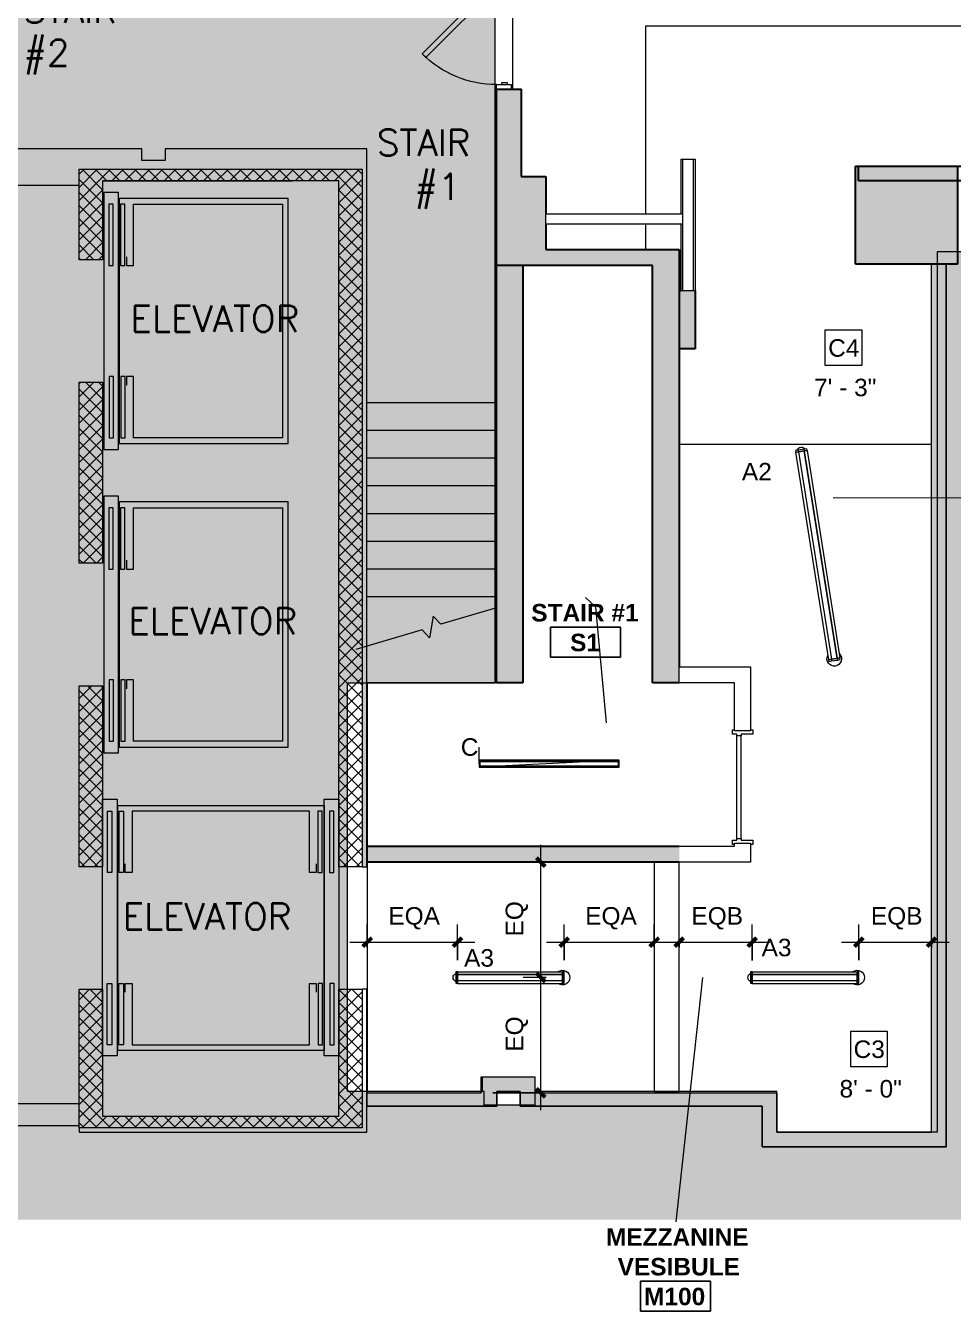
# Model space of a CAD drawing. Header units: inches. Extents: x 12065 to 13024, y -8053 to -6924.
# Drawn here: x 12224.8 to 12542.7, y -8053.2 to -7612.7 of the extents above; entities that cross this region are included whole.
import ezdxf

# ---------------------------------------------------------------- set-up
doc = ezdxf.new("R2010")
doc.units = ezdxf.units.IN
doc.header["$MEASUREMENT"] = 0
for name, color, linetype, lineweight in [('A-ANNO-DIMS', 211, 'Continuous', 9), ('A-ANNO-DIMS-64', 211, 'Continuous', 9), ('A-AREA-IDEN', 2, 'Continuous', 9), ('A-CLNG', 13, 'Continuous', 18), ('A-CLNG-IDEN', 151, 'Continuous', 9), ('A-COLS', 52, 'Continuous', 18), ('A-DETL-GENF', 92, 'Continuous', 9), ('A-DETL-THIN', 151, 'Continuous', 9), ('A-DOOR', 31, 'Continuous', 18), ('A-WALL', 113, 'Continuous', 9), ('A-WALL-PATT', 111, 'Continuous', 18), ('E-LITE-EQPM', 33, 'Continuous', 9), ('E-LITE-EQPM-IDEN', 33, 'Continuous', 9), ('HIDE', 7, 'Continuous', 9), ('I-WALL', 2, 'Continuous', 9), ('Mezzanine Lounge 181011_Link clean_dwg', 8, 'Continuous', 9), ('S-Cols', 250, 'Continuous', 18)]:
    doc.layers.add(name, color=color, linetype=linetype, lineweight=lineweight)
doc.styles.add('Arial', font='arial.ttf', dxfattribs={"height": 6})
doc.styles.add('romans', font='romans__.ttf', dxfattribs={"height": 9})
doc.styles.add('Swis721 Lt BT', font='swissl.ttf', dxfattribs={"height": 6})
doc.styles.add('Swis721 Lt BT_B', font='', dxfattribs={"height": 6})
doc.styles.get('Swis721 Lt BT_B').set_extended_font_data('Swis721 Lt BT', bold=True)
doc.dimstyles.new('OTJ_-_3_32__Linear__1_2__Tolerance', dxfattribs={"dimscale": 12, "dimtxt": 6.33189, "dimasz": 0.25, "dimexe": 0.5, "dimexo": 0.333333, "dimgap": 0.333333, "dimtad": 1, "dimdec": 1, "dimrnd": 0.5, "dimzin": 3, "dimdsep": 46, "dimlunit": 4, "dimtxsty": 'Swis721 Lt BT', "dimblk1": 'OBLIQUE', "dimblk2": 'OBLIQUE', "dimsah": 1, "dimcen": 0.09, "dimdle": 0.5, "dimazin": 0, "dimtfac": 1, "dimtdec": 4, "dimtix": 1, "dimtmove": 0, "dimatfit": 3, "dimfxl": 1, "dimtvp": 1, "dimfrac": 2, "dimtolj": 1, "dimtzin": 0, "dimarcsym": 2})

# ---------------------------------------------------------------- blocks, each defined once
blk = doc.blocks.new('Door - Single - Solid Door-7257929-FIRST FLOOR')
at = {"layer": 'A-DOOR', "lineweight": 9}
for p, q in [((-15.63, 2.84), (-15.63, 3.59)), ((-15.63, 3.59), (-14.13, 3.59)), ((-14.13, 3.59), (-14.13, 2.09)), ((-14.13, 2.09), (-13.63, 2.09)), ((-13.63, 0.59), (-14.13, 0.59)), ((-14.13, 0.59), (-14.13, -3.41)), ((-13.63, 2.09), (21.62, 2.09)), ((-13.63, 2.09), (-13.63, 0.59)), ((-13.63, 0.59), (21.62, 0.59)), ((21.62, 0.59), (21.62, 2.09)), ((21.62, 2.09), (22.12, 2.09)), ((22.12, 0.59), (21.62, 0.59)), ((22.12, 2.09), (22.12, 3.59)), ((22.12, 3.59), (23.62, 3.59)), ((22.12, -3.41), (22.12, 0.59)), ((23.62, 3.59), (23.62, 2.84)), ((-15.63, -3.41), (-15.63, -2.66)), ((-14.13, -3.41), (-15.63, -3.41)), ((23.62, -3.41), (22.12, -3.41)), ((23.62, -2.66), (23.62, -3.41))]:
    blk.add_line(p, q, dxfattribs=at)
blk = doc.blocks.new('Hex Pendant - 1 Cell Direct - 1 Cell Indirect - Hex Pendant - 1 Cell Direct - 1 Cell Indirect 6_-7246204-FIRST FLOOR')
at = {"layer": 'E-LITE-EQPM'}
for p, q in [((-36.56, 0.99), (-36.56, 1.98)), ((-36.56, 1.98), (-36, 1.98)), ((-36.56, -0.99), (-36.56, 0.99)), ((-36.56, 0.99), (-36, 0.99)), ((-36, 0.99), (-36, 1.99)), ((-36, 1.99), (36, 1.99)), ((-36, 1.98), (-36, 0.99)), ((-36, 0.99), (36, 0.99)), ((-36, -0.99), (-36, 0.99)), ((-36, 0.99), (36, 0.99)), ((-36, 0.99), (-36, -0.99)), ((36, 1.99), (36, 0.99)), ((36, 0.99), (36, 1.98)), ((36, 1.98), (36.56, 1.98)), ((36, 0.99), (36, -0.99)), ((36, -0.99), (36, 0.99)), ((36, 0.99), (36.56, 0.99)), ((36.56, 1.98), (36.56, 0.99)), ((36.56, 0.99), (36.56, -0.99)), ((-36.56, -1.98), (-36.56, -0.99)), ((-36.56, -0.99), (-36, -0.99)), ((-36, -1.98), (-36.56, -1.98)), ((-36, -1.99), (-36, -0.99)), ((36, -0.99), (-36, -0.99)), ((-36, -0.99), (36, -0.99)), ((-36, -0.99), (-36, -1.98)), ((-36, -1.99), (36, -1.99)), ((36, -0.99), (36, -1.99)), ((36, -1.98), (36, -0.99)), ((36, -0.99), (36.56, -0.99)), ((36.56, -1.98), (36, -1.98)), ((36.56, -0.99), (36.56, -1.98))]:
    blk.add_line(p, q, dxfattribs=at)
for centre, radius, start, end in [((-36, 0), 1.5, 112.3979, 180), ((36, 0), 2.5, 360, 125.9619), ((-36, 0), 1.5, 180, 247.6021), ((36, 0), 2.5, 234.0392, 360)]:
    blk.add_arc(centre, radius, start, end, dxfattribs=at)
blk = doc.blocks.new('Hex Pendant - 1 Cell Direct - 1 Cell Indirect - Hex Pendant - 1 Cell Direct - 1 Cell Indirect 3_-7264035-FIRST FLOOR')
at = {"layer": 'E-LITE-EQPM'}
for p, q in [((-18.56, 0.99), (-18.56, 1.98)), ((-18.56, 1.98), (-18, 1.98)), ((-18.56, -0.99), (-18.56, 0.99)), ((-18.56, 0.99), (-18, 0.99)), ((-18, 0.99), (-18, 1.99)), ((-18, 1.99), (18, 1.99)), ((-18, 1.98), (-18, 0.99)), ((-18, 0.99), (18, 0.99)), ((-18, -0.99), (-18, 0.99)), ((-18, 0.99), (18, 0.99)), ((-18, 0.99), (-18, -0.99)), ((18, 1.99), (18, 0.99)), ((18, 0.99), (18, 1.98)), ((18, 1.98), (18.56, 1.98)), ((18, 0.99), (18, -0.99)), ((18, -0.99), (18, 0.99)), ((18, 0.99), (18.56, 0.99)), ((18.56, 1.98), (18.56, 0.99)), ((18.56, 0.99), (18.56, -0.99)), ((-18.56, -1.98), (-18.56, -0.99)), ((-18.56, -0.99), (-18, -0.99)), ((-18, -1.98), (-18.56, -1.98)), ((-18, -1.99), (-18, -0.99)), ((18, -0.99), (-18, -0.99)), ((-18, -0.99), (18, -0.99)), ((-18, -0.99), (-18, -1.98)), ((-18, -1.99), (18, -1.99)), ((18, -0.99), (18, -1.99)), ((18, -1.98), (18, -0.99)), ((18, -0.99), (18.56, -0.99)), ((18.56, -1.98), (18, -1.98)), ((18.56, -0.99), (18.56, -1.98))]:
    blk.add_line(p, q, dxfattribs=at)
for centre, radius, start, end in [((-18, 0), 1.5, 112.3979, 180), ((18, 0), 2.5, 360, 125.9619), ((-18, 0), 1.5, 180, 247.6021), ((18, 0), 2.5, 234.0392, 360)]:
    blk.add_arc(centre, radius, start, end, dxfattribs=at)
blk = doc.blocks.new('RECESSED_Cooper_NeoRay_Straight_Narrow_22DR - K_48_ STRIP LIGHT-V1-FIRST FLOOR')
at = {"layer": 'E-LITE-EQPM'}
for p, q in [((1.19, 24), (-1.19, -24)), ((-1.19, -24), (-1.19, 24)), ((-1.19, 24), (1.19, 24)), ((-1.19, 23.75), (-0.84, 23.75)), ((-1.19, 23.75), (-1.19, -23.75)), ((-0.84, 23.75), (0.84, 23.75)), ((-0.84, 23.75), (-0.84, -23.75)), ((-0.84, -23.75), (-0.84, 23.75)), ((0.84, -23.75), (0.84, 23.75)), ((0.84, 23.75), (1.19, 23.75)), ((0.84, 23.75), (0.84, -23.75)), ((1.19, 24), (1.19, -24)), ((1.19, 23.75), (1.19, -23.75)), ((-0.84, -23.75), (-1.19, -23.75)), ((1.19, -24), (-1.19, -24)), ((0.84, -23.75), (-0.84, -23.75)), ((1.19, -23.75), (0.84, -23.75))]:
    blk.add_line(p, q, dxfattribs=at)
blk = doc.blocks.new('Columns 1 - Columns 1-7247276-FIRST FLOOR')
at = {"layer": 'A-COLS', "lineweight": 9}
blk.add_hatch(color=7, dxfattribs=at).paths.add_polyline_path([(12544.09, -7694.35), (12544.09, -7660.85), (12509.09, -7660.85), (12509.09, -7694.35), (12535.21, -7694.35)], flags=0)
at = {"layer": 'A-COLS', "color": 8, "lineweight": 30}
for p, q in [((12509.09, -7694.35), (12509.09, -7660.85)), ((12509.09, -7660.85), (12544.09, -7660.85)), ((12544.09, -7660.85), (12544.09, -7694.35)), ((12544.09, -7694.35), (12509.09, -7694.35))]:
    blk.add_line(p, q, dxfattribs=at)
blk = doc.blocks.new('Mezzanine Lounge 181011_Link clean_dwg__U321-7260098-FIRST FLOOR')
at = {"layer": 'S-Cols'}
blk.add_line((37.5, 0), (39, 0), dxfattribs=at)
at = {"layer": 'S-Cols', "flags": 128}
for points in [[(1.5, 5), (2.74, 3.76), (28.19, 29.22), (26.96, 30.46)], [(1.5, 0), (0, 0), (0, 5), (1.5, 5)], [(1.5, 1.25), (2.12, 1.25), (2.12, 3.25), (1.5, 3.25)], [(37.5, 1.25), (36.88, 1.25), (36.88, 3.25), (37.5, 3.25)]]:
    blk.add_lwpolyline(points, close=True, dxfattribs=at)
blk.add_lwpolyline([(39, 5), (37.5, 5), (37.5, 0)], dxfattribs=at)
at = {"layer": 'S-Cols'}
blk.add_arc((1.5, 5), 36, 0, 45, dxfattribs=at)
blk = doc.blocks.new('Mezzanine Lounge 181011_Link clean_dwg__U333-7260110-FIRST FLOOR')
at = {"layer": 'A-WALL-PATT'}
blk.add_hatch(color=250, dxfattribs=at).paths.add_polyline_path([(404.52, -7.5), (404.52, 0), (226.77, 0), (226.77, -7.5)], flags=0)
at = {"layer": 'S-Cols', "flags": 128}
blk.add_lwpolyline([(226.77, -7.5), (404.52, -7.5), (404.52, 0), (226.77, 0)], dxfattribs=at)
blk = doc.blocks.new('Mezzanine Lounge 181011_Link clean_dwg-7172934-FIRST FLOOR')
at = {"layer": 'S-Cols'}
for points in [[(12340.1, -7900.87), (12341.69, -7900.87), (12341.61, -7654.85), (12272.61, -7654.87), (12272.61, -7658.87), (12264.61, -7658.87), (12264.61, -7654.87), (12117.11, -7654.87), (12117.11, -7729.1), (12065.36, -7729.1), (12065.36, -7737.1), (12155.09, -7737.1), (12155.09, -7667.35), (12243.11, -7667.35), (12243.11, -7661.85), (12340.1, -7661.85), (12340.1, -7900.87)], [(12535.21, -7996.89), (12540.21, -7996.89), (12540.21, -7694.35), (12535.21, -7694.35), (12535.21, -7991.89), (12482.21, -7991.89), (12482.21, -7978.35), (12399.21, -7978.35), (12399.21, -7972.89), (12381.21, -7972.89), (12381.21, -7977.89), (12380.85, -7977.89), (12380.85, -7978.35), (12341.85, -7978.35), (12341.85, -7977.89), (12341.71, -7977.89), (12341.71, -7982.89), (12386.21, -7982.89), (12386.21, -7977.89), (12394.21, -7977.89), (12394.21, -7982.89), (12477.21, -7982.89), (12477.21, -7996.89), (12487, -7996.89)]]:
    blk.add_hatch(color=256, dxfattribs=at).paths.add_polyline_path(points, flags=0)
for p, q in [((12243.11, -7663.57), (12244.83, -7661.85)), ((12243.11, -7668.06), (12249.32, -7661.85)), ((12243.11, -7672.55), (12253.81, -7661.85)), ((12251.11, -7673.34), (12243.11, -7665.34)), ((12251.11, -7668.85), (12244.11, -7661.85)), ((12252.6, -7665.85), (12248.6, -7661.85)), ((12257.09, -7665.85), (12253.09, -7661.85)), ((12254.3, -7665.85), (12258.3, -7661.85)), ((12261.58, -7665.85), (12257.58, -7661.85)), ((12258.79, -7665.85), (12262.79, -7661.85)), ((12266.07, -7665.85), (12262.07, -7661.85)), ((12263.28, -7665.85), (12267.28, -7661.85)), ((12270.56, -7665.85), (12266.56, -7661.85)), ((12267.77, -7665.85), (12271.77, -7661.85)), ((12275.05, -7665.85), (12271.05, -7661.85)), ((12272.26, -7665.85), (12276.26, -7661.85)), ((12279.54, -7665.85), (12275.54, -7661.85)), ((12276.75, -7665.85), (12280.75, -7661.85)), ((12284.03, -7665.85), (12280.03, -7661.85)), ((12281.24, -7665.85), (12285.24, -7661.85)), ((12288.52, -7665.85), (12284.52, -7661.85)), ((12285.73, -7665.85), (12289.73, -7661.85)), ((12293.01, -7665.85), (12289.01, -7661.85)), ((12290.22, -7665.85), (12294.22, -7661.85)), ((12297.5, -7665.85), (12293.5, -7661.85)), ((12294.71, -7665.85), (12298.71, -7661.85)), ((12301.99, -7665.85), (12297.99, -7661.85)), ((12299.2, -7665.85), (12303.2, -7661.85)), ((12306.48, -7665.85), (12302.48, -7661.85)), ((12303.69, -7665.85), (12307.69, -7661.85)), ((12310.97, -7665.85), (12306.97, -7661.85)), ((12308.18, -7665.85), (12312.18, -7661.85)), ((12315.46, -7665.85), (12311.46, -7661.85)), ((12312.67, -7665.85), (12316.67, -7661.85)), ((12319.95, -7665.85), (12315.95, -7661.85)), ((12317.16, -7665.85), (12321.16, -7661.85)), ((12324.44, -7665.85), (12320.44, -7661.85)), ((12321.65, -7665.85), (12325.65, -7661.85)), ((12328.93, -7665.85), (12324.93, -7661.85)), ((12326.14, -7665.85), (12330.14, -7661.85)), ((12340.1, -7672.53), (12329.42, -7661.85)), ((12330.63, -7665.85), (12334.63, -7661.85)), ((12332.1, -7668.87), (12339.12, -7661.85)), ((12332.1, -7673.36), (12340.1, -7665.36)), ((12340.1, -7668.04), (12333.91, -7661.85)), ((12340.1, -7663.55), (12338.4, -7661.85)), ((12243.11, -7677.04), (12251.11, -7669.04)), ((12251.11, -7677.83), (12243.11, -7669.83)), ((12251.61, -7665.85), (12316.11, -7665.85)), ((12340.1, -7677.02), (12332.1, -7669.02)), ((12332.1, -7677.85), (12340.1, -7669.85)), ((12243.11, -7681.53), (12251.11, -7673.53)), ((12251.11, -7682.32), (12243.11, -7674.32)), ((12340.1, -7681.51), (12332.1, -7673.51)), ((12332.1, -7682.34), (12340.1, -7674.34)), ((12243.11, -7686.02), (12251.11, -7678.02)), ((12251.11, -7686.81), (12243.11, -7678.81)), ((12340.1, -7686), (12332.1, -7678)), ((12332.1, -7686.83), (12340.1, -7678.83)), ((12243.11, -7690.51), (12251.11, -7682.51)), ((12251.11, -7691.3), (12243.11, -7683.3)), ((12340.1, -7690.49), (12332.1, -7682.49)), ((12332.1, -7691.32), (12340.1, -7683.32)), ((12248.18, -7692.87), (12243.11, -7687.79)), ((12245.24, -7692.87), (12251.11, -7687)), ((12340.1, -7694.98), (12332.1, -7686.98)), ((12332.1, -7695.81), (12340.1, -7687.81)), ((12249.73, -7692.87), (12251.11, -7691.49)), ((12340.1, -7699.47), (12332.1, -7691.47)), ((12243.69, -7692.87), (12243.11, -7692.28)), ((12332.1, -7700.3), (12340.1, -7692.3)), ((12340.1, -7703.96), (12332.1, -7695.96)), ((12332.1, -7704.79), (12340.1, -7696.79)), ((12340.1, -7708.45), (12332.1, -7700.45)), ((12332.1, -7709.28), (12340.1, -7701.28)), ((12340.1, -7712.94), (12332.1, -7704.94)), ((12332.1, -7713.77), (12340.1, -7705.77)), ((12340.1, -7717.43), (12332.1, -7709.43)), ((12332.1, -7718.26), (12340.1, -7710.26)), ((12340.1, -7721.92), (12332.1, -7713.92)), ((12332.1, -7722.75), (12340.1, -7714.75)), ((12340.1, -7726.41), (12332.1, -7718.41)), ((12332.1, -7727.24), (12340.1, -7719.24)), ((12340.1, -7730.9), (12332.1, -7722.9)), ((12332.1, -7731.73), (12340.1, -7723.73)), ((12340.1, -7735.39), (12332.1, -7727.39)), ((12332.1, -7736.22), (12340.1, -7728.22)), ((12340.1, -7739.88), (12332.1, -7731.88)), ((12243.11, -7735.41), (12243.65, -7734.87)), ((12243.11, -7739.9), (12248.14, -7734.87)), ((12251.11, -7740.69), (12245.28, -7734.87)), ((12251.11, -7736.2), (12249.77, -7734.87)), ((12332.1, -7740.71), (12340.1, -7732.71)), ((12243.11, -7744.39), (12251.11, -7736.39)), ((12251.11, -7745.18), (12243.11, -7737.18)), ((12340.1, -7744.37), (12332.1, -7736.37)), ((12332.1, -7745.2), (12340.1, -7737.2)), ((12243.11, -7748.88), (12251.11, -7740.88)), ((12251.11, -7749.67), (12243.11, -7741.67)), ((12340.1, -7748.86), (12332.1, -7740.86)), ((12332.1, -7749.69), (12340.1, -7741.69)), ((12386.07, -7741.89), (12341.61, -7741.89)), ((12243.11, -7753.37), (12251.11, -7745.37)), ((12251.11, -7754.16), (12243.11, -7746.16)), ((12340.1, -7753.35), (12332.1, -7745.35)), ((12332.1, -7754.18), (12340.1, -7746.18)), ((12243.11, -7757.86), (12251.11, -7749.86)), ((12251.11, -7758.65), (12243.11, -7750.65)), ((12340.1, -7757.84), (12332.1, -7749.84)), ((12332.1, -7758.67), (12340.1, -7750.67)), ((12386.07, -7751.39), (12341.61, -7751.39)), ((12243.11, -7762.35), (12251.11, -7754.35)), ((12251.11, -7763.14), (12243.11, -7755.14)), ((12340.1, -7762.33), (12332.1, -7754.33)), ((12332.1, -7763.16), (12340.1, -7755.16)), ((12243.11, -7766.84), (12251.11, -7758.84)), ((12251.11, -7767.63), (12243.11, -7759.63)), ((12340.1, -7766.82), (12332.1, -7758.82)), ((12332.1, -7767.65), (12340.1, -7759.65)), ((12386.07, -7760.89), (12341.61, -7760.89)), ((12243.11, -7771.33), (12251.11, -7763.33)), ((12251.11, -7772.12), (12243.11, -7764.12)), ((12340.1, -7771.31), (12332.1, -7763.31)), ((12332.1, -7772.14), (12340.1, -7764.14)), ((12243.11, -7775.82), (12251.11, -7767.82)), ((12251.11, -7776.61), (12243.11, -7768.61)), ((12340.1, -7775.8), (12332.1, -7767.8)), ((12332.1, -7776.63), (12340.1, -7768.63)), ((12386.07, -7770.39), (12341.61, -7770.39)), ((12243.11, -7780.31), (12251.11, -7772.31)), ((12251.11, -7781.1), (12243.11, -7773.1)), ((12340.1, -7780.29), (12332.1, -7772.29)), ((12332.1, -7781.12), (12340.1, -7773.12)), ((12243.11, -7784.8), (12251.11, -7776.8)), ((12251.11, -7785.59), (12243.11, -7777.59)), ((12340.1, -7784.78), (12332.1, -7776.78)), ((12332.1, -7785.61), (12340.1, -7777.61)), ((12386.07, -7779.89), (12341.61, -7779.89)), ((12243.11, -7789.29), (12251.11, -7781.29)), ((12251.11, -7790.08), (12243.11, -7782.08)), ((12340.1, -7789.27), (12332.1, -7781.27)), ((12332.1, -7790.1), (12340.1, -7782.1)), ((12243.11, -7793.78), (12251.11, -7785.78)), ((12251.11, -7794.57), (12243.11, -7786.57)), ((12340.1, -7793.76), (12332.1, -7785.76)), ((12332.1, -7794.59), (12340.1, -7786.59)), ((12248.91, -7796.87), (12243.11, -7791.06)), ((12244.51, -7796.87), (12251.11, -7790.27)), ((12340.1, -7798.25), (12332.1, -7790.25)), ((12332.1, -7799.08), (12340.1, -7791.08)), ((12386.07, -7789.39), (12341.61, -7789.39)), ((12244.42, -7796.87), (12243.11, -7795.55)), ((12249, -7796.87), (12251.11, -7794.76)), ((12340.1, -7802.74), (12332.1, -7794.74)), ((12332.1, -7803.57), (12340.1, -7795.57)), ((12340.1, -7807.23), (12332.1, -7799.23)), ((12332.1, -7808.06), (12340.1, -7800.06)), ((12386.07, -7798.89), (12341.61, -7798.89)), ((12340.1, -7811.72), (12332.1, -7803.72)), ((12332.1, -7812.55), (12340.1, -7804.55)), ((12340.1, -7816.21), (12332.1, -7808.21)), ((12332.1, -7817.04), (12340.1, -7809.04)), ((12386.07, -7808.39), (12341.61, -7808.39)), ((12340.1, -7820.7), (12332.1, -7812.7)), ((12332.1, -7821.53), (12340.1, -7813.53)), ((12340.1, -7825.19), (12332.1, -7817.19)), ((12332.1, -7826.02), (12340.1, -7818.02)), ((12340.1, -7829.68), (12332.1, -7821.68)), ((12332.1, -7830.51), (12340.1, -7822.51)), ((12340.1, -7834.17), (12332.1, -7826.17)), ((12332.1, -7835), (12340.1, -7827)), ((12340.1, -7838.66), (12332.1, -7830.66)), ((12332.1, -7839.49), (12340.1, -7831.49)), ((12340.1, -7843.15), (12332.1, -7835.15)), ((12332.1, -7843.98), (12340.1, -7835.98)), ((12243.11, -7843.17), (12247.41, -7838.87)), ((12243.11, -7847.66), (12251.11, -7839.66)), ((12251.11, -7848.46), (12243.11, -7840.46)), ((12251.11, -7843.97), (12246.01, -7838.87)), ((12251.11, -7839.48), (12250.5, -7838.87)), ((12340.1, -7847.64), (12332.1, -7839.64)), ((12332.1, -7848.47), (12340.1, -7840.47)), ((12243.11, -7852.15), (12251.11, -7844.15)), ((12251.11, -7852.95), (12243.11, -7844.95)), ((12340.1, -7852.13), (12332.1, -7844.13)), ((12332.1, -7852.96), (12340.1, -7844.96)), ((12243.11, -7856.64), (12251.11, -7848.64)), ((12251.11, -7857.44), (12243.11, -7849.44)), ((12340.1, -7856.62), (12332.1, -7848.62)), ((12332.1, -7857.45), (12340.1, -7849.45)), ((12243.11, -7861.13), (12251.11, -7853.13)), ((12251.11, -7861.93), (12243.11, -7853.93)), ((12340.1, -7861.12), (12332.1, -7853.12)), ((12332.1, -7861.94), (12340.1, -7853.94)), ((12243.11, -7865.62), (12251.11, -7857.62)), ((12251.11, -7866.42), (12243.11, -7858.42)), ((12340.1, -7865.61), (12332.1, -7857.61)), ((12332.1, -7866.43), (12340.1, -7858.43)), ((12243.11, -7870.11), (12251.11, -7862.11)), ((12251.11, -7870.91), (12243.11, -7862.91)), ((12340.1, -7870.1), (12332.1, -7862.1)), ((12332.1, -7870.92), (12340.1, -7862.92)), ((12243.11, -7874.6), (12251.11, -7866.6)), ((12251.11, -7875.4), (12243.11, -7867.4)), ((12340.1, -7874.59), (12332.1, -7866.59)), ((12332.1, -7875.41), (12340.1, -7867.41)), ((12243.11, -7879.09), (12251.11, -7871.09)), ((12251.11, -7879.89), (12243.11, -7871.89)), ((12340.1, -7879.08), (12332.1, -7871.08)), ((12332.1, -7879.9), (12340.1, -7871.9)), ((12243.11, -7883.58), (12251.11, -7875.58)), ((12251.11, -7884.38), (12243.11, -7876.38)), ((12340.1, -7883.57), (12332.1, -7875.57)), ((12332.1, -7884.39), (12340.1, -7876.39)), ((12243.11, -7888.07), (12251.11, -7880.07)), ((12251.11, -7888.87), (12243.11, -7880.87)), ((12340.1, -7888.06), (12332.1, -7880.06)), ((12332.1, -7888.88), (12340.1, -7880.88)), ((12243.11, -7892.56), (12251.11, -7884.56)), ((12251.11, -7893.36), (12243.11, -7885.36)), ((12340.1, -7892.55), (12332.1, -7884.55)), ((12332.1, -7893.37), (12340.1, -7885.37)), ((12243.11, -7897.05), (12251.11, -7889.05)), ((12251.11, -7897.85), (12243.11, -7889.85)), ((12340.1, -7897.04), (12332.1, -7889.04)), ((12332.1, -7897.87), (12340.1, -7889.87)), ((12249.64, -7900.87), (12243.11, -7894.34)), ((12243.78, -7900.87), (12251.11, -7893.54)), ((12339.44, -7900.87), (12332.1, -7893.53)), ((12333.59, -7900.87), (12340.1, -7894.36)), ((12245.15, -7900.87), (12243.11, -7898.83)), ((12248.27, -7900.87), (12251.11, -7898.03)), ((12334.95, -7900.87), (12332.1, -7898.02)), ((12338.08, -7900.87), (12340.1, -7898.85)), ((12243.11, -7946.45), (12246.67, -7942.89)), ((12243.11, -7950.94), (12251.11, -7942.94)), ((12251.11, -7947.24), (12246.76, -7942.89)), ((12332.1, -7947.26), (12336.47, -7942.89)), ((12340.1, -7950.92), (12332.1, -7942.92)), ((12340.1, -7946.43), (12336.56, -7942.89)), ((12251.11, -7951.73), (12243.11, -7943.73)), ((12243.11, -7955.43), (12251.11, -7947.43)), ((12332.1, -7951.75), (12340.1, -7943.75)), ((12340.1, -7955.41), (12332.1, -7947.41)), ((12251.11, -7956.22), (12243.11, -7948.22)), ((12243.11, -7959.92), (12251.11, -7951.92)), ((12332.1, -7956.24), (12340.1, -7948.24)), ((12340.1, -7959.9), (12332.1, -7951.9)), ((12251.11, -7960.71), (12243.11, -7952.71)), ((12243.11, -7964.41), (12251.11, -7956.41)), ((12332.1, -7960.73), (12340.1, -7952.73)), ((12340.1, -7964.39), (12332.1, -7956.39)), ((12251.11, -7965.2), (12243.11, -7957.2)), ((12243.11, -7968.9), (12251.11, -7960.9)), ((12332.1, -7965.22), (12340.1, -7957.22)), ((12340.1, -7968.88), (12332.1, -7960.88)), ((12251.11, -7969.69), (12243.11, -7961.69)), ((12243.11, -7973.39), (12251.11, -7965.39)), ((12332.1, -7969.71), (12340.1, -7961.71)), ((12340.1, -7973.37), (12332.1, -7965.37)), ((12251.11, -7974.18), (12243.11, -7966.18)), ((12332.1, -7974.2), (12340.1, -7966.2)), ((12243.11, -7977.88), (12251.11, -7969.88)), ((12251.11, -7978.67), (12243.11, -7970.67)), ((12340.1, -7977.86), (12332.1, -7969.86)), ((12332.1, -7978.69), (12340.1, -7970.69)), ((12243.11, -7982.37), (12251.11, -7974.37)), ((12251.11, -7983.16), (12243.11, -7975.16)), ((12340.1, -7982.35), (12332.1, -7974.35)), ((12332.1, -7983.18), (12340.1, -7975.18)), ((12243.11, -7986.86), (12251.11, -7978.86)), ((12253.81, -7990.35), (12243.11, -7979.65)), ((12329.42, -7990.35), (12340.1, -7979.67)), ((12340.1, -7986.84), (12332.1, -7978.84)), ((12249.32, -7990.35), (12243.11, -7984.14)), ((12244.11, -7990.35), (12251.11, -7983.35)), ((12248.6, -7990.35), (12252.6, -7986.35)), ((12253.09, -7990.35), (12257.09, -7986.35)), ((12258.3, -7990.35), (12254.3, -7986.35)), ((12257.58, -7990.35), (12261.58, -7986.35)), ((12262.79, -7990.35), (12258.79, -7986.35)), ((12262.07, -7990.35), (12266.07, -7986.35)), ((12267.28, -7990.35), (12263.28, -7986.35)), ((12266.56, -7990.35), (12270.56, -7986.35)), ((12271.77, -7990.35), (12267.77, -7986.35)), ((12271.05, -7990.35), (12275.05, -7986.35)), ((12276.26, -7990.35), (12272.26, -7986.35)), ((12275.54, -7990.35), (12279.54, -7986.35)), ((12280.75, -7990.35), (12276.75, -7986.35)), ((12280.03, -7990.35), (12284.03, -7986.35)), ((12285.24, -7990.35), (12281.24, -7986.35)), ((12284.52, -7990.35), (12288.52, -7986.35)), ((12289.73, -7990.35), (12285.73, -7986.35)), ((12289.01, -7990.35), (12293.01, -7986.35)), ((12294.22, -7990.35), (12290.22, -7986.35)), ((12293.5, -7990.35), (12297.5, -7986.35)), ((12298.71, -7990.35), (12294.71, -7986.35)), ((12297.99, -7990.35), (12301.99, -7986.35)), ((12303.2, -7990.35), (12299.2, -7986.35)), ((12302.48, -7990.35), (12306.48, -7986.35)), ((12307.69, -7990.35), (12303.69, -7986.35)), ((12306.97, -7990.35), (12310.97, -7986.35)), ((12312.18, -7990.35), (12308.18, -7986.35)), ((12311.46, -7990.35), (12315.46, -7986.35)), ((12316.67, -7990.35), (12312.67, -7986.35)), ((12315.95, -7990.35), (12319.95, -7986.35)), ((12321.16, -7990.35), (12317.16, -7986.35)), ((12320.44, -7990.35), (12324.44, -7986.35)), ((12325.65, -7990.35), (12321.65, -7986.35)), ((12324.93, -7990.35), (12328.93, -7986.35)), ((12330.14, -7990.35), (12326.14, -7986.35)), ((12334.63, -7990.35), (12330.63, -7986.35)), ((12339.12, -7990.35), (12332.1, -7983.33)), ((12333.91, -7990.35), (12340.1, -7984.16)), ((12244.83, -7990.35), (12243.11, -7988.63)), ((12338.4, -7990.35), (12340.1, -7988.65))]:
    blk.add_line(p, q, dxfattribs=at)
at = {"layer": 'S-Cols', "flags": 128}
for points in [[(12065.36, -7737.1), (12155.09, -7737.1), (12155.09, -7667.35), (12243.11, -7667.35), (12243.11, -7661.85), (12340.1, -7661.85), (12340.1, -7900.87), (12341.69, -7900.87), (12341.69, -7654.85), (12272.61, -7654.85), (12272.61, -7658.87), (12264.61, -7658.87), (12264.61, -7654.87), (12117.11, -7654.87), (12117.11, -7729.1), (12065.36, -7729.1)], [(12065.36, -7737.1), (12155.09, -7737.1), (12155.09, -7667.35), (12243.11, -7667.35), (12243.11, -7661.85), (12340.1, -7661.85), (12340.1, -7900.87), (12341.69, -7900.87), (12341.69, -7654.85), (12272.61, -7654.85), (12272.61, -7658.87), (12264.61, -7658.87), (12264.61, -7654.87), (12117.11, -7654.87), (12117.11, -7729.1), (12065.36, -7729.1)], [(12340.12, -7900.87), (12332.1, -7900.87), (12332.1, -7665.85), (12251.11, -7665.85), (12251.11, -7692.87), (12243.11, -7692.87), (12243.11, -7661.85), (12340.1, -7661.85), (12340.1, -7900.87)], [(12259.36, -7691.87), (12259.36, -7694.87), (12261.73, -7694.87), (12261.73, -7673.87), (12312.73, -7673.87), (12312.73, -7753.87), (12261.73, -7753.87), (12261.73, -7732.87), (12259.36, -7732.87), (12259.36, -7735.87)], [(12540.21, -7694.35), (12540.21, -7996.89), (12477.21, -7996.89), (12477.21, -7982.89), (12394.21, -7982.89), (12394.21, -7977.89), (12386.21, -7977.89), (12386.21, -7982.89), (12341.71, -7982.89), (12341.71, -7977.89), (12341.85, -7977.89)], [(12341.85, -7977.89), (12341.71, -7977.89), (12341.71, -7982.89), (12386.21, -7982.89), (12386.21, -7977.89), (12394.21, -7977.89), (12394.21, -7982.89), (12477.21, -7982.89), (12477.21, -7996.89), (12540.21, -7996.89), (12540.21, -7694.35)], [(12540.21, -7694.35), (12540.21, -7996.89), (12477.21, -7996.89), (12477.21, -7982.89), (12394.21, -7982.89), (12394.21, -7977.89), (12386.21, -7977.89), (12386.21, -7982.89), (12341.71, -7982.89), (12341.71, -7977.89), (12341.85, -7977.89)], [(12259.36, -7795.87), (12259.36, -7798.87), (12261.73, -7798.87), (12261.73, -7777.87), (12312.73, -7777.87), (12312.73, -7857.87), (12261.73, -7857.87), (12261.73, -7836.87), (12259.36, -7836.87), (12259.36, -7839.87)], [(12386.07, -7812.11), (12367.05, -7817.78), (12364.47, -7815.03), (12363.17, -7822.46), (12360.59, -7819.71), (12337.9, -7826.48)], [(12324.36, -7899.87), (12324.36, -7902.87), (12321.98, -7902.87), (12321.98, -7881.87), (12261.23, -7881.87), (12261.23, -7902.87), (12258.86, -7902.87), (12258.86, -7899.87)], [(12341.85, -7899.35), (12341.69, -7899.35), (12341.69, -7893.85), (12341.85, -7893.85)], [(12340.1, -7942.89), (12340.1, -7990.35), (12243.11, -7990.35), (12243.11, -7942.89), (12251.11, -7942.89), (12251.11, -7986.35), (12332.1, -7986.35), (12332.1, -7942.89), (12340.1, -7942.89), (12340.1, -7990.35), (12243.11, -7990.35), (12243.11, -7991.85), (12341.71, -7991.85), (12341.71, -7942.89), (12340.1, -7942.89), (12340.1, -7990.35), (12243.11, -7990.35)], [(12258.86, -7943.87), (12258.86, -7940.87), (12261.23, -7940.87), (12261.23, -7961.87), (12321.98, -7961.87), (12321.98, -7940.87), (12324.36, -7940.87), (12324.36, -7943.87)], [(12380.85, -7977.89), (12381.21, -7977.89), (12381.21, -7972.89)], [(12381.21, -7972.89), (12381.21, -7977.89), (12380.85, -7977.89)], [(12380.85, -7977.89), (12381.21, -7977.89), (12381.21, -7972.89)]]:
    blk.add_lwpolyline(points, dxfattribs=at)
for points in [[(12256.61, -7669.87), (12251.61, -7669.87), (12251.61, -7757.87), (12256.61, -7757.87)], [(12254.75, -7673.87), (12253.25, -7673.87), (12253.25, -7694.87), (12254.75, -7694.87)], [(12314.73, -7671.87), (12256.86, -7671.87), (12256.86, -7755.87), (12314.73, -7755.87)], [(12258.75, -7673.87), (12257.25, -7673.87), (12257.25, -7694.87), (12258.75, -7694.87)], [(12243.11, -7796.87), (12243.11, -7734.87), (12251.11, -7734.87), (12251.11, -7796.87)], [(12254.83, -7732.87), (12253.33, -7732.87), (12253.33, -7753.87), (12254.83, -7753.87)], [(12258.83, -7732.87), (12257.33, -7732.87), (12257.33, -7753.87), (12258.83, -7753.87)], [(12256.61, -7773.87), (12251.61, -7773.87), (12251.61, -7861.87), (12256.61, -7861.87)], [(12314.73, -7775.87), (12256.86, -7775.87), (12256.86, -7859.87), (12314.73, -7859.87)], [(12254.75, -7777.87), (12253.25, -7777.87), (12253.25, -7798.87), (12254.75, -7798.87)], [(12258.75, -7777.87), (12257.25, -7777.87), (12257.25, -7798.87), (12258.75, -7798.87)], [(12254.83, -7836.87), (12253.33, -7836.87), (12253.33, -7857.87), (12254.83, -7857.87)], [(12258.83, -7836.87), (12257.33, -7836.87), (12257.33, -7857.87), (12258.83, -7857.87)], [(12243.11, -7900.87), (12243.11, -7838.87), (12251.11, -7838.87), (12251.11, -7900.87)], [(12256.11, -7965.7), (12251.11, -7965.7), (12251.11, -7877.7), (12256.11, -7877.7)], [(12327.11, -7963.87), (12256.36, -7963.87), (12256.36, -7879.87), (12327.11, -7879.87)], [(12332.1, -7965.7), (12327.1, -7965.7), (12327.1, -7877.7), (12332.1, -7877.7)], [(12254.33, -7902.87), (12252.83, -7902.87), (12252.83, -7881.87), (12254.33, -7881.87)], [(12258.33, -7902.87), (12256.83, -7902.87), (12256.83, -7881.87), (12258.33, -7881.87)], [(12324.89, -7902.87), (12326.39, -7902.87), (12326.39, -7881.87), (12324.89, -7881.87)], [(12328.89, -7902.87), (12330.39, -7902.87), (12330.39, -7881.87), (12328.89, -7881.87)], [(12254.25, -7961.87), (12252.75, -7961.87), (12252.75, -7940.87), (12254.25, -7940.87)], [(12258.25, -7961.87), (12256.75, -7961.87), (12256.75, -7940.87), (12258.25, -7940.87)], [(12324.96, -7961.87), (12326.46, -7961.87), (12326.46, -7940.87), (12324.96, -7940.87)], [(12328.97, -7961.87), (12330.47, -7961.87), (12330.47, -7940.87), (12328.97, -7940.87)]]:
    blk.add_lwpolyline(points, close=True, dxfattribs=at)
at = {"extrusion": (0, 0, -1), "zscale": -1, "rotation": 270}
blk.add_blockref('Mezzanine Lounge 181011_Link clean_dwg__U321-7260098-FIRST FLOOR', (-12391.12, -7595.35), dxfattribs=at)
blk.add_blockref('Mezzanine Lounge 181011_Link clean_dwg__U333-7260110-FIRST FLOOR', (11838.59, -7982.1))
at = {"layer": 'HIDE', "insert": (12223.96, -7602.63), "char_height": 9, "width": 43.5531, "attachment_point": 1, "line_spacing_factor": 0.983083, "style": 'romans'}
blk.add_mtext('STAIR\\P#2', dxfattribs=at)
at = {"layer": 'S-Cols', "color": 7, "char_height": 9, "attachment_point": 1, "line_spacing_factor": 0.983083, "style": 'romans'}
for s, insert, width in [('STAIR', (12345.15, -7648.21), 43.5531), ('#1', (12357.96, -7663.36), 21.3926), ('ELEVATOR', (12260.69, -7708.55), 78.2201), ('ELEVATOR', (12259.95, -7812.13), 78.2201), ('ELEVATOR', (12257.99, -7913.42), 78.2201)]:
    blk.add_mtext(s, dxfattribs=dict(at, insert=insert, width=width))
blk = doc.blocks.new('DIMBLOCK5-FIRST FLOOR')
at = {"layer": 'A-ANNO-DIMS-64'}
for p, q in [((12403.14, -7938.85), (12395.27, -7938.85)), ((12401.27, -7984.35), (12401.27, -7938.85)), ((12401.27, -7938.85), (12403.14, -7938.85)), ((12384.85, -7978.35), (12407.27, -7978.35)), ((12401.27, -7978.35), (12384.85, -7978.35))]:
    blk.add_line(p, q, dxfattribs=at)
at = {"layer": 'A-ANNO-DIMS-64', "lineweight": 50}
for p, q in [((12401.27, -7938.85), (12399.77, -7937.35)), ((12401.27, -7938.85), (12402.77, -7940.35)), ((12401.27, -7978.35), (12399.77, -7976.85)), ((12401.27, -7978.35), (12402.77, -7979.85))]:
    blk.add_line(p, q, dxfattribs=at)
at = {"layer": 'A-ANNO-DIMS-64', "color": 0, "insert": (12389.26, -7964.28), "char_height": 6, "width": 13.6286, "attachment_point": 1, "rotation": 90, "line_spacing_factor": 1.005062, "style": 'Swis721 Lt BT'}
blk.add_mtext('EQ', dxfattribs=at)
blk = doc.blocks.new('_Oblique')
at = {"color": 0, "linetype": 'ByBlock', "lineweight": -2}
blk.add_line((-0.5, -0.5), (0.5, 0.5), dxfattribs=at)
blk = doc.blocks.new('DIMBLOCK6-FIRST FLOOR')
at = {"layer": 'A-ANNO-DIMS-64'}
for p, q in [((12401.27, -7938.85), (12401.27, -7893.35)), ((12403.14, -7899.35), (12395.27, -7899.35)), ((12401.27, -7899.35), (12403.14, -7899.35)), ((12403.14, -7938.85), (12395.27, -7938.85)), ((12401.27, -7938.85), (12403.14, -7938.85))]:
    blk.add_line(p, q, dxfattribs=at)
at = {"layer": 'A-ANNO-DIMS-64', "lineweight": 50}
for p, q in [((12401.27, -7899.35), (12399.77, -7897.85)), ((12401.27, -7899.35), (12402.77, -7900.85)), ((12401.27, -7938.85), (12399.77, -7937.35)), ((12401.27, -7938.85), (12402.77, -7940.35))]:
    blk.add_line(p, q, dxfattribs=at)
at = {"layer": 'A-ANNO-DIMS-64', "color": 0, "insert": (12389.26, -7924.78), "char_height": 6, "width": 13.6286, "attachment_point": 1, "rotation": 90, "line_spacing_factor": 1.005062, "style": 'Swis721 Lt BT'}
blk.add_mtext('EQ', dxfattribs=at)
blk = doc.blocks.new('DIMBLOCK7-FIRST FLOOR')
at = {"layer": 'A-ANNO-DIMS-64'}
for p, q in [((12341.85, -7928.61), (12341.85, -7920.73)), ((12372.74, -7932.86), (12372.74, -7920.73)), ((12335.85, -7926.73), (12378.74, -7926.73)), ((12341.85, -7926.73), (12341.85, -7928.61)), ((12372.74, -7926.73), (12372.74, -7932.86))]:
    blk.add_line(p, q, dxfattribs=at)
at = {"layer": 'A-ANNO-DIMS-64', "lineweight": 50}
for p, q in [((12341.85, -7926.73), (12343.35, -7925.23)), ((12372.74, -7926.73), (12374.24, -7925.23)), ((12341.85, -7926.73), (12340.35, -7928.23)), ((12372.74, -7926.73), (12371.24, -7928.23))]:
    blk.add_line(p, q, dxfattribs=at)
at = {"layer": 'A-ANNO-DIMS-64', "color": 0, "insert": (12349.05, -7914.72), "char_height": 6, "width": 19.7796, "attachment_point": 1, "line_spacing_factor": 1.005062, "style": 'Swis721 Lt BT'}
blk.add_mtext('EQA', dxfattribs=at)
blk = doc.blocks.new('Room Tag - Room Name and Number-3379422-FIRST FLOOR')
at = {"layer": 'A-AREA-IDEN'}
for p, q in [((-0.1881, -0.1636), (-0.1881, -0.0018)), ((-0.1881, -0.0018), (0.1869, -0.0018)), ((0.1869, -0.0018), (-0.1881, -0.0018)), ((-0.1881, -0.0018), (-0.1881, -0.1636)), ((0.1869, -0.0018), (0.1869, -0.1636)), ((0.1869, -0.1636), (0.1869, -0.0018)), ((0.1869, -0.1636), (-0.1881, -0.1636)), ((-0.1881, -0.1636), (0.1869, -0.1636))]:
    blk.add_line(p, q, dxfattribs=at)
blk = doc.blocks.new('DIMBLOCK23-FIRST FLOOR')
at = {"layer": 'A-ANNO-DIMS-64'}
for p, q in [((12409.3, -7932.86), (12409.3, -7920.73)), ((12440.19, -7928.61), (12440.19, -7920.73)), ((12403.3, -7926.73), (12446.19, -7926.73)), ((12409.3, -7926.73), (12409.3, -7932.86)), ((12440.19, -7926.73), (12440.19, -7928.61))]:
    blk.add_line(p, q, dxfattribs=at)
at = {"layer": 'A-ANNO-DIMS-64', "lineweight": 50}
for p, q in [((12409.3, -7926.73), (12410.8, -7925.23)), ((12440.19, -7926.73), (12441.69, -7925.23)), ((12409.3, -7926.73), (12407.8, -7928.23)), ((12440.19, -7926.73), (12438.69, -7928.23))]:
    blk.add_line(p, q, dxfattribs=at)
at = {"layer": 'A-ANNO-DIMS-64', "color": 0, "insert": (12416.5, -7914.72), "char_height": 6, "width": 19.7796, "attachment_point": 1, "line_spacing_factor": 1.005062, "style": 'Swis721 Lt BT'}
blk.add_mtext('EQA', dxfattribs=at)
blk = doc.blocks.new('DIMBLOCK24-FIRST FLOOR')
at = {"layer": 'A-ANNO-DIMS-64'}
for p, q in [((12448.75, -7928.61), (12448.75, -7920.73)), ((12473.74, -7933), (12473.74, -7920.73)), ((12442.75, -7926.73), (12479.74, -7926.73)), ((12448.75, -7926.73), (12448.75, -7928.61)), ((12473.74, -7926.73), (12473.74, -7933))]:
    blk.add_line(p, q, dxfattribs=at)
at = {"layer": 'A-ANNO-DIMS-64', "lineweight": 50}
for p, q in [((12448.75, -7926.73), (12450.25, -7925.23)), ((12473.74, -7926.73), (12475.24, -7925.23)), ((12448.75, -7926.73), (12447.25, -7928.23)), ((12473.74, -7926.73), (12472.24, -7928.23))]:
    blk.add_line(p, q, dxfattribs=at)
at = {"layer": 'A-ANNO-DIMS-64', "color": 0, "insert": (12452.9, -7914.72), "char_height": 6, "width": 20.0208, "attachment_point": 1, "line_spacing_factor": 1.005062, "style": 'Swis721 Lt BT'}
blk.add_mtext('EQB', dxfattribs=at)
blk = doc.blocks.new('DIMBLOCK25-FIRST FLOOR')
at = {"layer": 'A-ANNO-DIMS-64'}
for p, q in [((12510.3, -7932.86), (12510.3, -7920.73)), ((12535.21, -7928.61), (12535.21, -7920.73)), ((12504.3, -7926.73), (12541.21, -7926.73)), ((12510.3, -7926.73), (12510.3, -7932.86)), ((12535.21, -7926.73), (12535.21, -7928.61))]:
    blk.add_line(p, q, dxfattribs=at)
at = {"layer": 'A-ANNO-DIMS-64', "lineweight": 50}
for p, q in [((12510.3, -7926.73), (12511.8, -7925.23)), ((12535.21, -7926.73), (12536.71, -7925.23)), ((12510.3, -7926.73), (12508.8, -7928.23)), ((12535.21, -7926.73), (12533.71, -7928.23))]:
    blk.add_line(p, q, dxfattribs=at)
at = {"layer": 'A-ANNO-DIMS-64', "color": 0, "insert": (12514.41, -7914.72), "char_height": 6, "width": 20.0208, "attachment_point": 1, "line_spacing_factor": 1.005062, "style": 'Swis721 Lt BT'}
blk.add_mtext('EQB', dxfattribs=at)

msp = doc.modelspace()

# ---------------------------------------------------------------- hatches: boundary and pattern name
at = {"layer": 'A-DETL-GENF'}
h = msp.add_hatch(color=9, dxfattribs=at)
h.paths.add_polyline_path([(12281.49, -8021.81), (12918.63, -8021.81), (12918.63, -7688.37), (12805.73, -7688.37), (12805.72, -7694.15), (12800.72, -7694.14), (12801.11, -7552.04), (12918.63, -7552.04), (12918.63, -7476.64), (12765.09, -7476.64), (12765.09, -7480.39), (12759.09, -7480.39), (12759.09, -7518.89), (12765.09, -7518.89), (12765.09, -7706.28), (12759.09, -7706.28), (12759.09, -7690.14), (12544.09, -7690.14), (12544.09, -7694.35), (12540.21, -7694.35), (12540.21, -7996.89), (12477.21, -7996.89), (12477.21, -7982.89), (12394.21, -7982.89), (12394.21, -7982.55), (12386.21, -7982.55), (12386.21, -7982.89), (12341.71, -7982.89), (12341.71, -7977.89), (12335.11, -7977.89), (12335.11, -7837.85), (12340.1, -7837.85), (12340.1, -7661.85), (12243.11, -7661.85), (12243.11, -7667.35), (12155.09, -7667.35), (12155.09, -7737.1), (12065.36, -7737.1), (12065.36, -7982.1), (12243.11, -7982.1), (12243.11, -7989.6), (12065.36, -7989.6), (12065.36, -8021.81), (12243.11, -8021.81)], flags=0)
h.paths.add_polyline_path([(12448.75, -7978.35), (12482.21, -7978.35), (12482.21, -7977.89), (12399.21, -7977.89), (12399.21, -7978.35), (12440.19, -7978.35)], flags=0)
h.paths.add_polyline_path([(12341.85, -7978.35), (12380.85, -7978.35), (12380.85, -7977.89), (12341.85, -7977.89)], flags=0)
h.paths.add_polyline_path([(12385.66, -7837.85), (12385.66, -7595.35), (12127.12, -7595.35), (12127.12, -7599.35), (12073.12, -7599.35), (12073.12, -7611.1), (12068.12, -7611.1), (12068.12, -7599.2), (12065.36, -7599.2), (12065.36, -7672.1), (12068.12, -7672.1), (12068.12, -7650.1), (12073.12, -7650.1), (12073.12, -7680.1), (12065.36, -7680.1), (12065.36, -7729.1), (12117.11, -7729.1), (12117.11, -7654.87), (12264.61, -7654.87), (12264.61, -7658.87), (12272.61, -7658.87), (12272.61, -7654.87), (12341.61, -7654.85), (12341.69, -7837.85), (12341.85, -7837.85)], flags=0)
h.paths.add_polyline_path([(12806.09, -7684.37), (12918.63, -7684.37), (12918.63, -7557.04), (12806.09, -7557.04), (12805.74, -7684.37)], flags=0)
h.paths.add_polyline_path([(12765.09, -7468.14), (12918.63, -7468.14), (12918.61, -7220.6), (12905.59, -7220.6), (12905.59, -7220.54), (12866.59, -7220.54), (12866.59, -7220.6), (12721.59, -7220.6), (12721.59, -7468.14), (12759.09, -7468.14)], flags=0)
at = {"layer": 'A-WALL-PATT', "lineweight": 9}
for points in [[(12394.57, -7664.35), (12394.57, -7634.35), (12386.07, -7634.35), (12386.07, -7664.35), (12391.56, -7664.35)], [(12403.07, -7689.35), (12403.07, -7664.35), (12386.07, -7664.35), (12386.07, -7689.35), (12387.61, -7689.35)], [(12402.44, -7694.85), (12448.75, -7694.85), (12448.75, -7689.35), (12386.07, -7689.35), (12386.07, -7694.85), (12395.19, -7694.85)], [(12386.07, -7837.85), (12395.19, -7837.85), (12395.19, -7694.85), (12386.07, -7694.85), (12386.07, -7738.43)], [(12448.75, -7837.85), (12448.75, -7694.85), (12439.62, -7694.85), (12439.62, -7837.85)], [(12453.62, -7723.35), (12454.25, -7723.35), (12454.25, -7703.35), (12448.75, -7703.35), (12448.75, -7723.35), (12452.06, -7723.35)], [(12445.61, -7899.35), (12448.75, -7899.35), (12448.75, -7893.85), (12341.85, -7893.85), (12341.85, -7899.35), (12428.15, -7899.35)]]:
    msp.add_hatch(color=7, dxfattribs=at).paths.add_polyline_path(points, flags=0)

# ---------------------------------------------------------------- linework, layer by layer
at = {"layer": 'A-AREA-IDEN'}
for p, q in [((12501.47, -7774.45), (12567.43, -7774.31)), ((12420.21, -7811.88), (12416.62, -7808.65)), ((12423.8, -7851.59), (12420.21, -7811.88)), ((12456.74, -7938.86), (12447.54, -8022.6))]:
    msp.add_line(p, q, dxfattribs=at)
at = {"layer": 'A-CLNG'}
for p, q in [((12391.56, -7587.28), (12391.56, -7634.3)), ((12594.21, -7612.85), (12437.21, -7612.85)), ((12437.21, -7612.85), (12437.21, -7677.18)), ((12391.56, -7634.3), (12394.57, -7634.3)), ((12394.57, -7634.3), (12394.57, -7634.35)), ((12437.21, -7680.68), (12437.21, -7689.35)), ((12535.21, -7991.89), (12535.21, -7694.35)), ((12448.75, -7756.1), (12535.21, -7756.1)), ((12386.07, -7837.85), (12341.85, -7837.85)), ((12341.85, -7837.85), (12341.85, -7893.85)), ((12341.85, -7899.35), (12341.85, -7978.35)), ((12440.19, -7899.35), (12440.19, -7977.89)), ((12448.75, -7977.89), (12448.75, -7899.35)), ((12380.85, -7978.35), (12380.85, -7972.89)), ((12380.85, -7972.89), (12399.21, -7972.89)), ((12399.21, -7972.89), (12399.21, -7978.35)), ((12341.85, -7978.35), (12380.85, -7978.35)), ((12399.21, -7978.35), (12482.21, -7978.35)), ((12440.19, -7977.89), (12448.75, -7977.89)), ((12482.21, -7978.35), (12482.21, -7991.89)), ((12482.21, -7991.89), (12535.21, -7991.89))]:
    msp.add_line(p, q, dxfattribs=at)
at = {"layer": 'A-CLNG-IDEN', "flags": 128}
for points in [[(12498.78, -7716.92), (12511.29, -7716.92), (12511.29, -7729.1), (12498.78, -7729.1)], [(12507.49, -7957.24), (12520, -7957.24), (12520, -7969.42), (12507.49, -7969.42)]]:
    msp.add_lwpolyline(points, close=True, dxfattribs=at)
at = {"layer": 'A-DETL-THIN'}
for p, q in [((12385.66, -7837.85), (12385.66, -7593.1)), ((12759.09, -7690.14), (12537.09, -7690.14)), ((12537.09, -7690.14), (12537.09, -7991.89)), ((12335.11, -7977.89), (12335.11, -7837.85)), ((12335.11, -7837.85), (12385.66, -7837.85)), ((12381.92, -7977.89), (12335.11, -7977.89)), ((12381.92, -7982.55), (12381.92, -7977.89)), ((12482.21, -7977.89), (12399.21, -7977.89)), ((12399.21, -7977.89), (12399.21, -7982.55)), ((12482.21, -7991.89), (12482.21, -7977.89)), ((12385.66, -7982.55), (12381.92, -7982.55)), ((12399.21, -7982.55), (12385.66, -7982.55)), ((12537.09, -7991.89), (12482.21, -7991.89))]:
    msp.add_line(p, q, dxfattribs=at)
at = {"layer": 'A-WALL', "lineweight": 18}
for p, q in [((12450, -7703.35), (12450, -7658.35)), ((12453.62, -7703.35), (12453.62, -7658.35)), ((12403.07, -7680.68), (12403.07, -7677.18)), ((12450, -7677.18), (12449.37, -7677.18)), ((12450, -7680.68), (12449.37, -7680.68)), ((12448.75, -7832.35), (12473.21, -7832.35)), ((12448.75, -7837.85), (12448.75, -7832.35)), ((12473.21, -7832.35), (12473.21, -7854.35)), ((12467.71, -7837.85), (12448.75, -7837.85)), ((12467.71, -7854.35), (12467.71, -7837.85)), ((12473.21, -7854.35), (12467.71, -7854.35)), ((12448.75, -7893.85), (12467.71, -7893.85)), ((12467.71, -7893.85), (12467.71, -7892.85)), ((12467.71, -7892.85), (12473.21, -7892.85)), ((12473.21, -7892.85), (12473.21, -7899.35)), ((12473.21, -7899.35), (12448.75, -7899.35))]:
    msp.add_line(p, q, dxfattribs=at)
at = {"layer": 'A-WALL', "color": 8, "lineweight": 30}
for p, q in [((12386.07, -7837.85), (12386.07, -7689.35)), ((12403.07, -7689.35), (12448.75, -7689.35)), ((12448.75, -7689.35), (12448.75, -7832.35)), ((12439.62, -7694.85), (12386.07, -7694.85)), ((12395.19, -7694.85), (12395.19, -7837.85)), ((12439.62, -7837.85), (12439.62, -7694.85)), ((12448.75, -7703.35), (12449.37, -7703.35)), ((12454.25, -7703.35), (12454.25, -7723.35)), ((12454.25, -7723.35), (12448.75, -7723.35)), ((12395.19, -7837.85), (12386.07, -7837.85)), ((12448.75, -7837.85), (12439.62, -7837.85)), ((12341.85, -7899.35), (12341.85, -7893.85)), ((12341.85, -7893.85), (12448.75, -7893.85)), ((12448.75, -7899.35), (12341.85, -7899.35))]:
    msp.add_line(p, q, dxfattribs=at)
at = {"layer": 'A-WALL', "color": 55, "lineweight": 18}
msp.add_line((12449.37, -7703.35), (12454.25, -7703.35), dxfattribs=at)
at = {"layer": 'E-LITE-EQPM-IDEN'}
msp.add_line((12380.19, -7865.6), (12380.19, -7859.86), dxfattribs=at)
at = {"layer": 'I-WALL', "color": 8, "lineweight": 30}
for p, q in [((12386.07, -7689.35), (12386.07, -7634.35)), ((12386.07, -7634.35), (12394.57, -7634.35)), ((12394.57, -7634.35), (12394.57, -7664.35)), ((12510.2, -7660.85), (12610.09, -7660.85)), ((12510.2, -7665.85), (12510.2, -7660.85)), ((12394.57, -7664.35), (12403.07, -7664.35)), ((12403.07, -7664.35), (12403.07, -7677.18)), ((12605.09, -7665.85), (12510.2, -7665.85)), ((12403.07, -7680.68), (12403.07, -7689.35))]:
    msp.add_line(p, q, dxfattribs=at)
at = {"layer": 'I-WALL', "lineweight": 18}
for p, q in [((12449.37, -7677.18), (12449.37, -7658.35)), ((12449.37, -7658.35), (12454.25, -7658.35)), ((12454.25, -7658.35), (12454.25, -7703.35)), ((12403.07, -7677.18), (12449.37, -7677.18)), ((12449.37, -7680.68), (12403.07, -7680.68)), ((12449.37, -7703.35), (12449.37, -7680.68))]:
    msp.add_line(p, q, dxfattribs=at)

# ---------------------------------------------------------------- block references
at = {"layer": 'A-AREA-IDEN', "xscale": 63.99999999999997, "yscale": 63.99999999999997, "zscale": 63.99999999999997}
for p in [(12416.61, -7818.63), (12447.53, -8042.76)]:
    msp.add_blockref('Room Tag - Room Name and Number-3379422-FIRST FLOOR', p, dxfattribs=at)
at = {"layer": 'A-COLS', "lineweight": 9}
msp.add_blockref('Columns 1 - Columns 1-7247276-FIRST FLOOR', (0, 0), dxfattribs=at)
at = {"layer": 'A-DOOR', "rotation": 90}
msp.add_blockref('Door - Single - Solid Door-7257929-FIRST FLOOR', (12470.55, -7877.59), dxfattribs=at)
at = {"layer": 'E-LITE-EQPM', "extrusion": (0, 0, -1)}
for name, p, rotation in [('Hex Pendant - 1 Cell Direct - 1 Cell Indirect - Hex Pendant - 1 Cell Direct - 1 Cell Indirect 6_-7246204-FIRST FLOOR', (-12496.23, -7794.09), 261.0000000000001), ('RECESSED_Cooper_NeoRay_Straight_Narrow_22DR - K_48_ STRIP LIGHT-V1-FIRST FLOOR', (-12404.19, -7865.6), 90), ('Hex Pendant - 1 Cell Direct - 1 Cell Indirect - Hex Pendant - 1 Cell Direct - 1 Cell Indirect 3_-7264035-FIRST FLOOR', (-12390.74, -7938.85), 180), ('Hex Pendant - 1 Cell Direct - 1 Cell Indirect - Hex Pendant - 1 Cell Direct - 1 Cell Indirect 3_-7264035-FIRST FLOOR', (-12491.74, -7938.85), 180)]:
    msp.add_blockref(name, p, dxfattribs=dict(at, rotation=rotation))
at = {"layer": 'Mezzanine Lounge 181011_Link clean_dwg', "color": 250, "lineweight": 18}
msp.add_blockref('Mezzanine Lounge 181011_Link clean_dwg-7172934-FIRST FLOOR', (0, 0), dxfattribs=at)

# ---------------------------------------------------------------- texts
at = {"layer": 'A-AREA-IDEN', "char_height": 6, "attachment_point": 1, "style": 'Swis721 Lt BT_B'}
for s, insert, width in [('STAIR #1', (12398.03, -7810.82), 44.844), ('S1', (12411.34, -7821.03), 12.12), ('MEZZANINE', (12423.62, -8024.77), 57.772), ('VESIBULE', (12427.62, -8034.93), 48.076), ('M100', (12436.68, -8045.16), 25.654)]:
    msp.add_mtext(s, dxfattribs=dict(at, insert=insert, width=width))
at = {"layer": 'A-CLNG-IDEN', "char_height": 6, "attachment_point": 1, "style": 'Swis721 Lt BT'}
for s, insert, width in [('C4', (12499.78, -7720.09), 12.524), ('7\' - 3"', (12494.95, -7733.64), 24.24), ('C3', (12508.49, -7960.41), 12.524), ('8\' - 0"', (12503.67, -7973.96), 24.24)]:
    msp.add_mtext(s, dxfattribs=dict(at, insert=insert, width=width))
at = {"layer": 'E-LITE-EQPM-IDEN', "char_height": 6, "attachment_point": 1, "style": 'Arial'}
for s, insert, width in [('A2', (12470.21, -7762.48), 12.524), ('C', (12373.87, -7856.85), 7.474), ('A3', (12476.97, -7925.56), 12.524), ('A3', (12375.01, -7929.12), 12.524)]:
    msp.add_mtext(s, dxfattribs=dict(at, insert=insert, width=width))

# ---------------------------------------------------------------- dimensions: what is measured, and where the dimension line sits
at = {"layer": 'A-ANNO-DIMS'}
for base, p1, p2, override, picture, middle in [((12401.27, -7899.35), (12399.14, -7938.85), (12399.14, -7899.35), {"dimpost": '<>', "dimfxl": 39.5}, 'DIMBLOCK6-FIRST FLOOR', (12393.97, -7919.1)), ((12401.27, -7938.85), (12380.85, -7978.35), (12399.14, -7938.85), {"dimpost": '<>', "dimfxl": 43.530434}, 'DIMBLOCK5-FIRST FLOOR', (12393.97, -7958.6))]:
    dim = msp.add_linear_dim(base=base, p1=p1, p2=p2, angle=90, text='EQ', dimstyle='OTJ_-_3_32__Linear__1_2__Tolerance', override=override, dxfattribs=at)
    dim.commit()
    dim.dimension.update_dxf_attribs({"geometry": picture, "text_midpoint": middle})
for base, p1, p2, text, override, picture, middle in [((12372.74, -7926.73), (12341.85, -7924.61), (12372.74, -7936.86), 'EQA', {"dimpost": '<>', "dimfxl": 33.230163}, 'DIMBLOCK7-FIRST FLOOR', (12357.29, -7919.43)), ((12440.19, -7926.73), (12409.3, -7936.86), (12440.19, -7924.61), 'EQA', {"dimpost": '<>', "dimfxl": 33.229903}, 'DIMBLOCK23-FIRST FLOOR', (12424.74, -7919.43)), ((12473.74, -7926.73), (12448.75, -7924.61), (12473.74, -7937), 'EQB', {"dimpost": '<>', "dimfxl": 27.891759}, 'DIMBLOCK24-FIRST FLOOR', (12461.24, -7919.43)), ((12535.21, -7926.73), (12510.3, -7936.86), (12535.21, -7924.61), 'EQB', {"dimpost": '<>', "dimfxl": 27.763094}, 'DIMBLOCK25-FIRST FLOOR', (12522.75, -7919.43))]:
    dim = msp.add_linear_dim(base=base, p1=p1, p2=p2, text=text, dimstyle='OTJ_-_3_32__Linear__1_2__Tolerance', override=override, dxfattribs=at)
    dim.commit()
    dim.dimension.update_dxf_attribs({"geometry": picture, "text_midpoint": middle})

doc.saveas('drawing.dxf')
